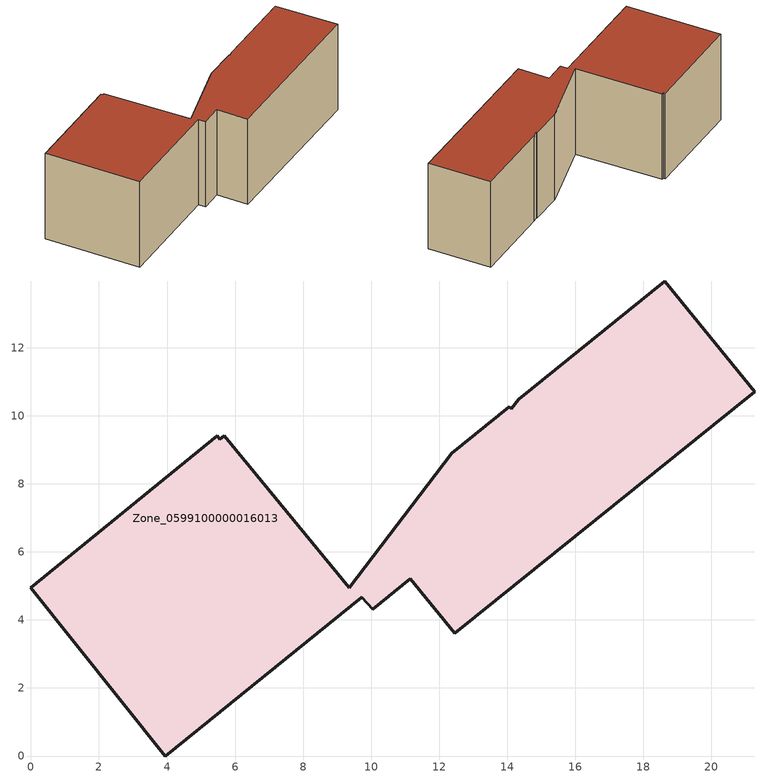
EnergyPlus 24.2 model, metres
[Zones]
Zone_0599100000016013
 floor ground (C_G): 9.35,4.94 12.37,8.89 14.06,10.26 14.11,10.21 14.35,10.49 18.63,13.96 21.27,10.71 12.46,3.6 11.15,5.21 10.05,4.31 9.73,4.67 3.96,0 0,4.95 5.48,9.41 5.55,9.31 5.68,9.41 z0
 wall outside (C_F): 9.73,4.67 10.05,4.31 11.15,5.21 12.46,3.6 21.27,10.71 18.63,13.96 14.35,10.49 14.11,10.21 14.06,10.26 12.37,8.89 9.35,4.94 5.68,9.41 5.55,9.31 5.48,9.41 0,4.95 3.96,0 9.73,4.67 z0:6.07
 roof outside (C_R): 3.96,0 9.73,4.67 10.05,4.31 11.15,5.21 12.46,3.6 21.27,10.71 18.63,13.96 14.35,10.49 14.11,10.21 14.06,10.26 12.37,8.89 9.35,4.94 5.68,9.41 5.55,9.31 5.48,9.41 0,4.95 z6.07
[BUILDING]
Pand.0599100000016013: North Axis=0; Terrain=City; Loads Convergence Tolerance Value=0.04; Temperature Convergence Tolerance Value=0.4; Solar Distribution=FullExterior; Maximum Number of Warmup Days=25; Minimum Number of Warmup Days=1
[Site:Location]
Rotterdam.The.Hague.AP_ZH_NLD Design_Conditions: Latitude=51.96; Longitude=4.45; Time Zone=1; Elevation=-4.5
[SITE:GROUNDTEMPERATURE:BUILDINGSURFACE]
18, 18, 18, 18, 18, 18, 18, 18, 18, 18, 18, 18
[MATERIAL] Thermal Absorptance=0.9; Solar Absorptance=0.7; Visible Absorptance=0.7
Name | Roughness | Thickness | Conductivity | Density | Specific Heat
G.TC.1946 | MediumSmooth | 0.15 | 1 | 540 | 1210
F.TC.1946 | Rough | 0.3 | 0.857143 | 1920 | 840
R.TC.1946 | MediumRough | 0.2 | 0.909091 | 1500 | 1000
[CONSTRUCTION]
C_G: G.TC.1946
C_F: F.TC.1946
C_R: R.TC.1946
[ZONE]
Zone_0599100000016013: Type=1; Multiplier=1; Ceiling Height=Autocalculate; Volume=Autocalculate; Floor Area=autocalculate; Part of Total Floor Area=Yes
[ZONEINFILTRATION:DESIGNFLOWRATE]
Infil_Zone_0599100000016013: Zone or ZoneList or Space or SpaceList=Zone_0599100000016013; Schedule=AlwaysOn; Design Flow Rate Calculation Method=Flow/Area; Flow Rate per Floor Area=0.003; Constant Term Coefficient=1; Temperature Term Coefficient=0; Velocity Term Coefficient=0; Velocity Squared Term Coefficient=0
[HVACTEMPLATE:ZONE:IDEALLOADSAIRSYSTEM]
Zone_0599100000016013: Maximum Heating Supply Air Temperature=50; Minimum Cooling Supply Air Temperature=13; Maximum Heating Supply Air Humidity Ratio=0.0156; Minimum Cooling Supply Air Humidity Ratio=0.0077; Heating Limit=NoLimit; Cooling Limit=NoLimit; Dehumidification Control Type=ConstantSensibleHeatRatio; Cooling Sensible Heat Ratio=0.7; Dehumidification Setpoint=60; Humidification Control Type=None; Humidification Setpoint=30; Outdoor Air Method=None; Outdoor Air Flow Rate per Person=0.00944; Outdoor Air Flow Rate per Zone Floor Area=0; Outdoor Air Flow Rate per Zone=0; Demand Controlled Ventilation Type=None; Outdoor Air Economizer Type=NoEconomizer; Heat Recovery Type=None; Sensible Heat Recovery Effectiveness=0.7; Latent Heat Recovery Effectiveness=0.65
[ZONECONTROL:THERMOSTAT]
ThermostatControl_Zone_0599100000016013: Zone or ZoneList=Zone_0599100000016013; Control Type Schedule=DualSetpointControlType; Control 1=Thermostat_Zone_0599100000016013; Temperature Difference Between Cutout And Setpoint=0
[THERMOSTATSETPOINT:DUALSETPOINT]
Thermostat_Zone_0599100000016013: Heating Setpoint Temperature Schedule=HeatingSetpoint_Zone_0599100000016013; Cooling Setpoint Temperature Schedule=CoolingSetpoint_Zone_0599100000016013
[SCHEDULE:COMPACT]
HeatingSetpoint_Zone_0599100000016013: Through: 12/31, For: AllDays, Until: 24:00, 21
CoolingSetpoint_Zone_0599100000016013: Through: 12/31, For: AllDays, Until: 24:00, 24
DualSetpointControlType: Through: 12/31, For: AllDays, Until: 24:00, 4
AlwaysOn: Through: 12/31, For: AllDays, Until: 24:00, 1
